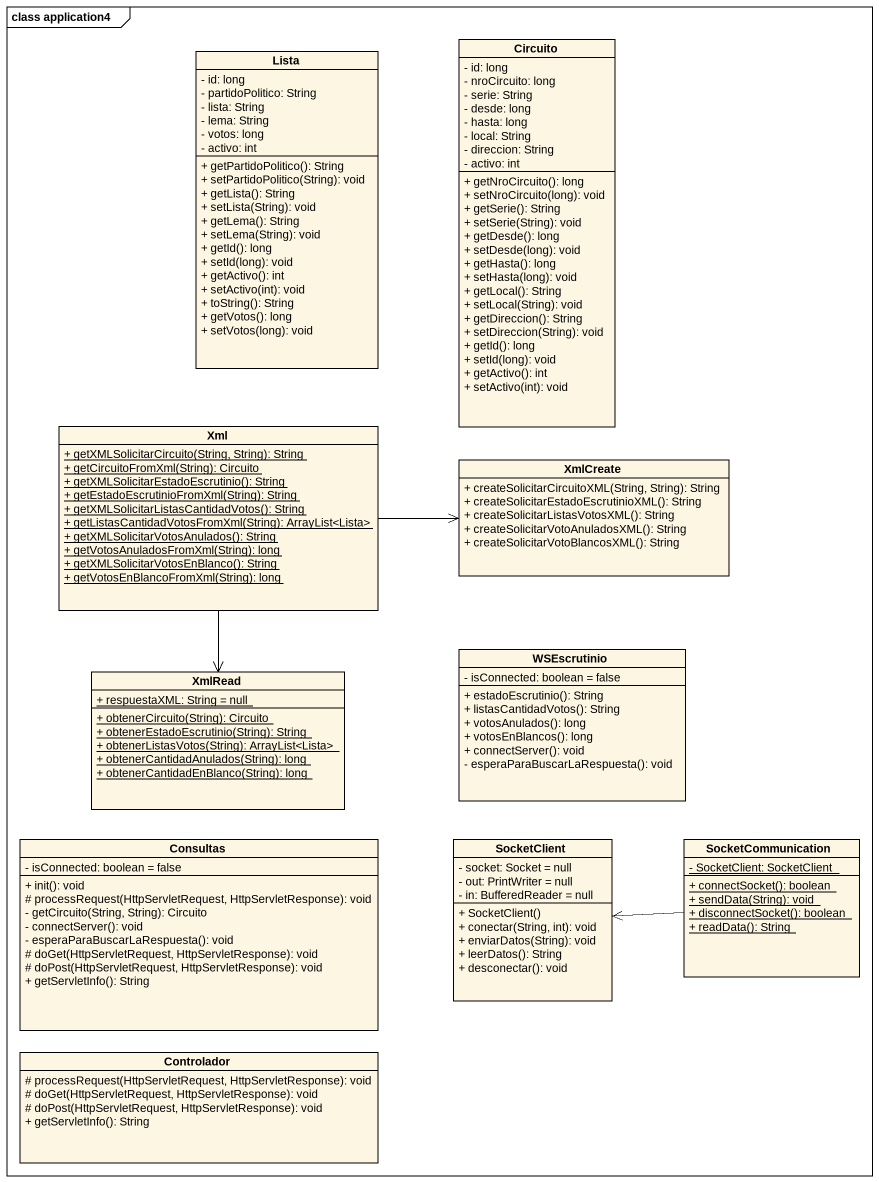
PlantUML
@startuml
mainframe class application4
hide circle
hide empty members
skinparam classAttributeIconSize 0
class Lista {
  - id: long
  - partidoPolitico: String
  - lista: String
  - lema: String
  - votos: long
  - activo: int
  + getPartidoPolitico(): String
  + setPartidoPolitico(String): void
  + getLista(): String
  + setLista(String): void
  + getLema(): String
  + setLema(String): void
  + getId(): long
  + setId(long): void
  + getActivo(): int
  + setActivo(int): void
  + toString(): String
  + getVotos(): long
  + setVotos(long): void
}
class Circuito {
  - id: long
  - nroCircuito: long
  - serie: String
  - desde: long
  - hasta: long
  - local: String
  - direccion: String
  - activo: int
  + getNroCircuito(): long
  + setNroCircuito(long): void
  + getSerie(): String
  + setSerie(String): void
  + getDesde(): long
  + setDesde(long): void
  + getHasta(): long
  + setHasta(long): void
  + getLocal(): String
  + setLocal(String): void
  + getDireccion(): String
  + setDireccion(String): void
  + getId(): long
  + setId(long): void
  + getActivo(): int
  + setActivo(int): void
}
class Xml {
  {static} + getXMLSolicitarCircuito(String, String): String
  {static} + getCircuitoFromXml(String): Circuito
  {static} + getXMLSolicitarEstadoEscrutinio(): String
  {static} + getEstadoEscrutinioFromXml(String): String
  {static} + getXMLSolicitarListasCantidadVotos(): String
  {static} + getListasCantidadVotosFromXml(String): ArrayList<Lista>
  {static} + getXMLSolicitarVotosAnulados(): String
  {static} + getVotosAnuladosFromXml(String): long
  {static} + getXMLSolicitarVotosEnBlanco(): String
  {static} + getVotosEnBlancoFromXml(String): long
}
class XmlCreate {
  + createSolicitarCircuitoXML(String, String): String
  + createSolicitarEstadoEscrutinioXML(): String
  + createSolicitarListasVotosXML(): String
  + createSolicitarVotoAnuladosXML(): String
  + createSolicitarVotoBlancosXML(): String
}
class XmlRead {
  {static} + respuestaXML: String = null
  {static} + obtenerCircuito(String): Circuito
  {static} + obtenerEstadoEscrutinio(String): String
  {static} + obtenerListasVotos(String): ArrayList<Lista>
  {static} + obtenerCantidadAnulados(String): long
  {static} + obtenerCantidadEnBlanco(String): long
}
class WSEscrutinio {
  - isConnected: boolean = false
  + estadoEscrutinio(): String
  + listasCantidadVotos(): String
  + votosAnulados(): long
  + votosEnBlancos(): long
  + connectServer(): void
  - esperaParaBuscarLaRespuesta(): void
}
class Consultas {
  - isConnected: boolean = false
  + init(): void
  # processRequest(HttpServletRequest, HttpServletResponse): void
  - getCircuito(String, String): Circuito
  - connectServer(): void
  - esperaParaBuscarLaRespuesta(): void
  # doGet(HttpServletRequest, HttpServletResponse): void
  # doPost(HttpServletRequest, HttpServletResponse): void
  + getServletInfo(): String
}
class SocketClient {
  - socket: Socket = null
  - out: PrintWriter = null
  - in: BufferedReader = null
  + SocketClient()
  + conectar(String, int): void
  + enviarDatos(String): void
  + leerDatos(): String
  + desconectar(): void
}
class SocketCommunication {
  {static} - SocketClient: SocketClient
  {static} + connectSocket(): boolean
  {static} + sendData(String): void
  {static} + disconnectSocket(): boolean
  {static} + readData(): String
}
class Controlador {
  # processRequest(HttpServletRequest, HttpServletResponse): void
  # doGet(HttpServletRequest, HttpServletResponse): void
  # doPost(HttpServletRequest, HttpServletResponse): void
  + getServletInfo(): String
}
Xml -right-> XmlCreate
Xml --> XmlRead
SocketCommunication -left-> SocketClient
@enduml
